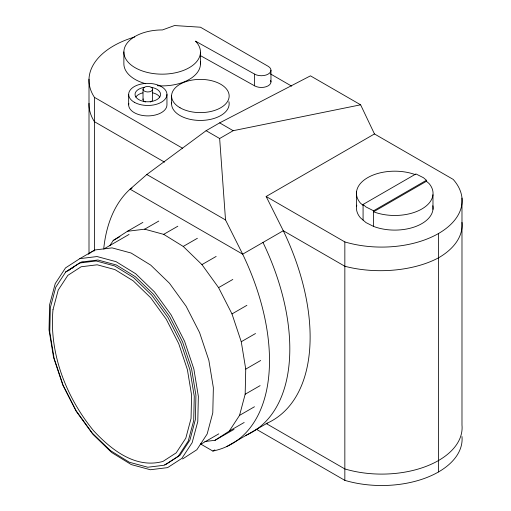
<?xml version="1.0" encoding="UTF-8"?>
<svg xmlns="http://www.w3.org/2000/svg" width="511" height="511" viewBox="0 0 511 511"><rect width="100%" height="100%" fill="white"/><g stroke="black" fill="none" stroke-linecap="round" stroke-linejoin="round"><path stroke-width="0.77" d="M89.003 253.699L89.003 79.192M204.866 441.536L215.042 440.297L229.273 431.08L239.544 415.373L245.165 394.237L245.746 369.121L241.256 341.731L231.988 313.933L218.58 287.629L201.947 264.609L183.225 246.436L163.68 234.357L144.658 229.184L127.443 231.279L113.212 240.496L109.788 245.734M65.747 271.954L55.788 287.169L50.34 307.628L49.771 331.933L54.134 358.435L63.121 385.32L76.12 410.761L92.248 433.021L110.408 450.587L129.353 462.257L147.8 467.239L164.491 465.195L178.288 456.259L188.252 441.044L193.701 420.591L194.263 396.281L189.9 369.779L180.913 342.894L167.915 317.452L151.786 295.192L133.633 277.626L114.681 265.956L96.234 260.974L79.544 263.018L65.747 271.954L81.217 262.054L97.908 260.01L116.355 264.992L135.306 276.662L153.46 294.227L169.588 316.488L182.587 341.929L191.574 368.814L195.937 395.316L195.374 419.62L189.926 440.08L179.961 455.295L166.164 464.231L164.651 464.416M438.553 471.921L438.553 233.489A80.412 46.424 0 0 0 453.161 179.387L374.467 133.952L360.619 104.806L310.458 75.845L219.653 122.876L206.112 130.695L146.829 174.513L130.081 189.172A182.018 105.087 60 0 0 103.81 247.976M79.793 258.655L65.529 267.892L55.233 283.618L49.605 304.76L49.018 329.889L53.527 357.278L62.815 385.064L76.254 411.361L92.925 434.376L111.692 452.529L131.276 464.588L150.343 469.743L167.595 467.629L181.859 458.393L192.155 442.667L197.783 421.518L198.364 396.395L193.861 369.006L184.567 341.214L171.134 314.923L154.463 291.909L135.696 273.755L116.112 261.689L97.045 256.541L79.793 258.655L94.791 249.994L112.043 247.88L131.11 253.028L150.694 265.094L169.467 283.247L186.132 306.261L199.571 332.552L208.858 360.344L213.368 387.734L212.787 412.856L207.153 434.005L196.856 449.731L182.599 458.967M88.307 254.191L90.255 252.932M91.552 252.095L94.791 249.994M67.867 270.887L70.492 269.259M71.808 268.447L73.776 267.227M132.113 187.997L130.081 189.172L242.668 254.171L283.292 230.723L344.842 266.257A80.412 42.387 -0.6 0 0 438.553 257.819A80.412 46.424 0 0 0 461.982 222.413M206.112 130.695L219.653 138.513L233.188 130.695L360.619 104.806M103.746 249.049L129.059 234.434M226.667 446.588L267.291 423.134A182.21 105.202 60 0 0 283.292 230.723L266.148 196.492L374.467 133.952M363.078 220.081L363.078 204.445L415.928 173.932L423.466 177.726L426.43 180.268L426.43 181.277L429.048 183.526A38.299 22.114 0 0 1 420.093 209.944A38.299 22.114 0 0 1 373.579 211.79L426.43 181.277M363.078 204.445L366.036 206.987L373.579 210.781L426.43 180.268M231.988 313.933L246.89 305.329M245.746 369.121L260.674 360.498M239.544 415.373L254.465 406.756M200.325 444.506L218.797 433.845M229.273 431.08L244.175 422.476M200.459 443.906L212.857 451.066L214.888 449.891M127.443 231.279L142.882 222.394M113.212 240.496L119.919 236.638M144.658 229.184L158.78 221.059M163.68 234.357L177.834 226.213M183.225 246.436L197.399 238.279M201.947 264.609L216.153 256.439M218.58 287.629L232.812 279.447M241.256 341.731L255.519 333.523M245.165 394.237L260.118 385.633M215.042 440.297L234.019 429.381M267.291 423.134L266.148 423.504L344.842 468.938A80.412 46.424 0 0 0 425.433 466.632A80.412 46.424 0 0 0 461.982 425.095L461.982 198.083M81.658 262.341L83.242 262.175M432.849 205.754A38.299 22.114 0 0 1 414.549 226.922A38.299 22.114 0 0 1 373.579 226.418L366.036 222.624L360.459 217.833A38.299 22.114 0 0 1 356.767 205.186M254.619 74.121L195.477 41.136A38.299 22.114 0 0 1 175.005 72.881A38.299 22.114 0 0 1 124.409 55.731A38.299 22.114 0 0 1 162.453 29.938L174.5 25.55L200.459 27.211L268.16 66.302A9.575 5.525 0 0 1 268.16 74.121A9.575 5.525 0 0 1 254.619 74.121L254.619 85.842A9.575 5.525 0 0 0 266.18 86.723A9.575 5.525 0 0 0 270.638 80.502M200.35 55.578L254.619 85.842M270.287 73.808L291.64 86.135M219.653 122.876L233.188 130.695M134.706 36.996A83.976 48.481 0 0 0 94.458 97.371L182.631 148.273M266.148 196.492L344.842 241.927A80.412 46.424 0 0 0 438.553 233.489M164.523 162.147L94.458 121.701A83.976 48.756 1.4 0 1 89.01 103.331M146.829 174.513L225.523 219.947L242.668 254.171A182.21 105.202 60 0 1 212.857 451.066M256.222 429.195L344.842 480.359A80.412 46.424 0 0 0 425.433 478.053A80.412 46.424 0 0 0 461.982 436.515M363.078 205.384L360.459 203.135A38.299 22.114 0 0 1 369.102 176.876A38.299 22.114 0 0 1 415.232 174.609M219.653 138.513L225.523 219.947M432.977 194.742L432.977 209.369M373.579 210.781L373.579 226.418M356.531 191.919L356.531 206.616M344.842 241.927L344.842 480.359M270.964 70.211L270.964 81.932M200.465 52.211L200.465 63.939M171.587 96.004L171.587 103.822M166.956 94.42L166.956 104.844A19.15 11.057 0 0 1 146.555 115.876A19.15 11.057 0 0 1 128.823 103.401M152.597 89.208A4.784 2.766 0 0 1 145.418 91.603A4.784 2.766 0 0 1 145.418 86.813A4.784 2.766 0 0 1 152.597 89.208L152.597 99.632A4.784 2.766 0 0 1 150.202 102.028M143.023 89.208L143.023 99.632M128.657 94.42L128.657 104.844M123.873 51.886L123.873 63.613A38.299 22.114 0 0 0 145.724 83.74M94.458 97.371L94.458 250.971M228.909 101.651A28.782 16.614 0 0 1 201.002 120.43A28.782 16.614 0 0 1 171.696 102.372M135.811 97.116A12.769 7.371 0 0 1 142.927 92.823M152.693 92.823A12.769 7.371 0 0 1 159.809 97.116M145.418 102.028A4.784 2.766 0 0 1 143.182 98.917M151.115 87.304A12.769 7.371 0 0 1 158.263 98.649A12.769 7.371 0 0 1 137.35 98.649A12.769 7.371 0 0 1 144.504 87.304M200.312 61.774A38.299 22.114 0 0 1 157.279 85.707M262.98 242.444A182.21 105.202 60 0 1 245.599 435.474M52.991 309.723C48.999 353.395 66.072 396.875 93.353 430.473C110.976 449.52 135.262 468.977 162.92 461.452L176.206 452.848L185.8 438.195L191.044 418.496L191.587 395.086L187.384 369.568L178.735 343.679L166.216 319.183L150.681 297.747L133.199 280.833L114.949 269.591L97.186 264.794L81.115 266.768L67.829 275.372L58.235 290.024L52.991 309.723M134.272 102.238A19.15 11.057 0 0 0 166.305 97.282A19.15 11.057 0 0 0 142.85 83.74A19.15 11.057 0 0 0 134.272 102.238M180.019 107.751A28.782 16.614 0 0 0 228.174 100.303A28.782 16.614 0 0 0 192.922 79.952A28.782 16.614 0 0 0 180.019 107.751"/></g></svg>
